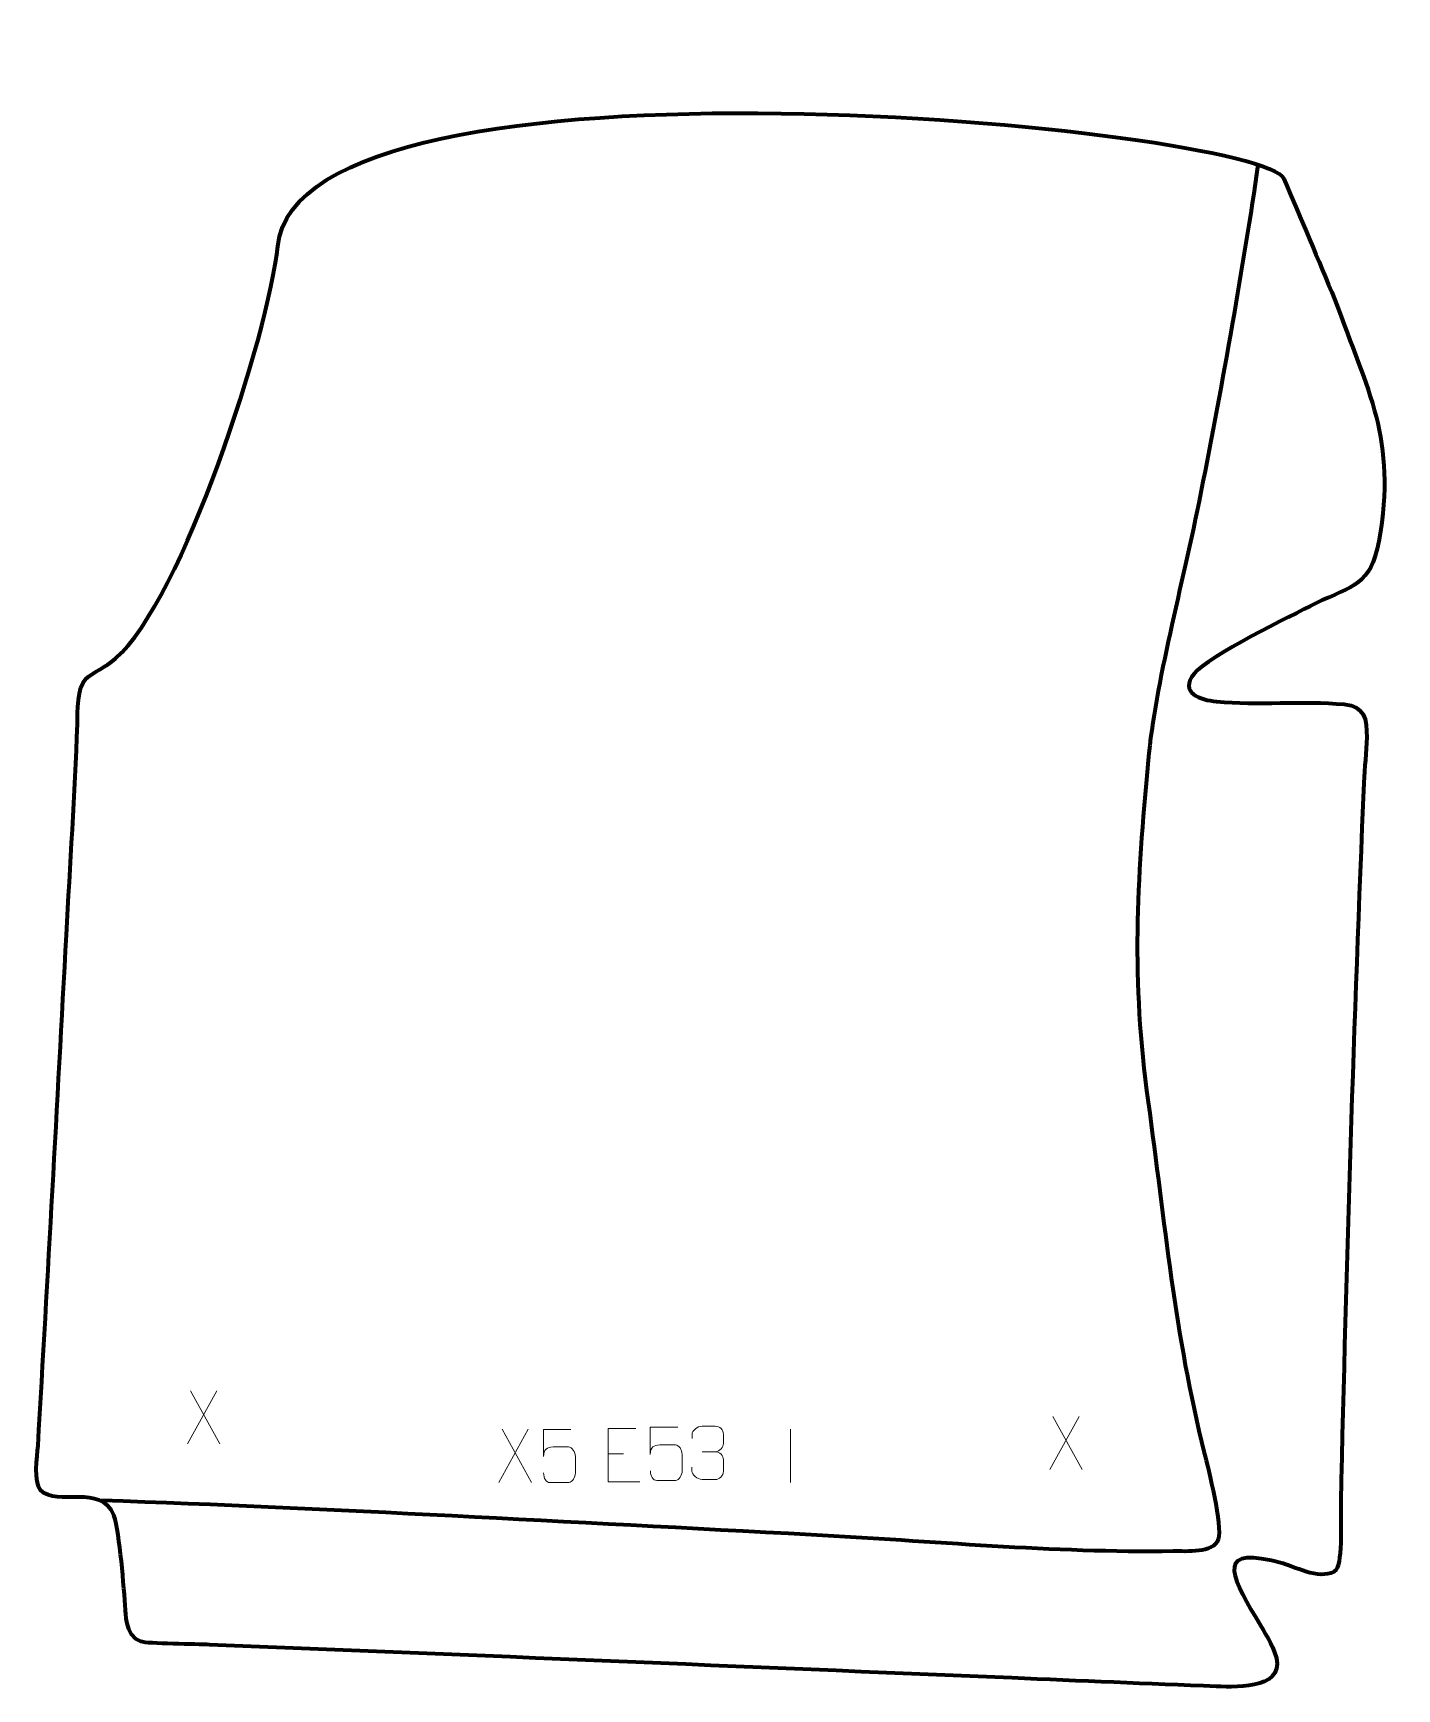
# Model space of a CAD drawing. Header units: millimetres. Extents: x 963 to 1602, y 0 to 775.
import ezdxf

# ---------------------------------------------------------------- set-up
doc = ezdxf.new("R2010")
doc.units = ezdxf.units.MM
doc.header["$MEASUREMENT"] = 0
doc.layers.add('layer 2', color=7, linetype='Continuous')
doc.layers.add('layer 3', color=7, linetype='Continuous')

msp = doc.modelspace()

# ---------------------------------------------------------------- linework, layer by layer
at = {"layer": 'layer 2', "color": 142, "lineweight": 158}
msp.add_open_spline([(1537.0824, 713.2317), (1530.14, 665.8296), (1520.7703, 612.7388), (1510.3351, 559.9003), (1510.3351, 559.9003), (1501.3322, 514.3144), (1489.0508, 471.3169), (1485.6218, 434.2044), (1485.6218, 434.2044), (1480.2979, 376.5849), (1477.5635, 332.1979), (1485.625, 274.2915), (1485.625, 274.2915), (1493.4049, 218.4083), (1498.0203, 165.1227), (1511.9135, 110.0374), (1511.9135, 110.0374), (1513.7708, 102.637), (1520.5456, 75.6089), (1518.4548, 69.563), (1518.4548, 69.563), (1516.1265, 62.8306), (1503.5013, 64.0364), (1497.4291, 63.9446), (1497.4291, 63.9446), (1440.8521, 63.0894), (1384.2101, 68.7242), (1327.7405, 71.6794), (1327.7405, 71.6794), (1214.6666, 77.4898), (1103.3042, 84.0345), (995.3365, 87.7236)], degree=3, knots=[0, 0, 0, 0, 0.11111111, 0.11111111, 0.11111111, 0.11111111, 0.22222222, 0.22222222, 0.22222222, 0.22222222, 0.33333333, 0.33333333, 0.33333333, 0.33333333, 0.44444444, 0.44444444, 0.44444444, 0.44444444, 0.55555556, 0.55555556, 0.55555556, 0.55555556, 0.66666667, 0.66666667, 0.66666667, 0.66666667, 0.77777778, 0.77777778, 0.77777778, 0.77777778, 1, 1, 1, 1], dxfattribs=at)
at = {"layer": 'layer 2', "color": 250, "lineweight": 9}
for points in [[(1049.31, 139.1492), (1049.31, 139.1492), (1035.5694, 114.2534), (1035.5694, 114.2534)], [(1037.024, 139.1492), (1037.024, 139.1492), (1050.7646, 114.1957), (1050.7646, 114.1957)], [(1453.3218, 127.1215), (1453.3218, 127.1215), (1439.5812, 102.2257), (1439.5812, 102.2257)], [(1441.0358, 127.1215), (1441.0358, 127.1215), (1454.7764, 102.168), (1454.7764, 102.168)], [(1195.2917, 121.0539), (1195.2917, 121.0539), (1181.5511, 96.1581), (1181.5511, 96.1581)], [(1183.0057, 121.0539), (1183.0057, 121.0539), (1196.7463, 96.1004), (1196.7463, 96.1004)], [(1318.0465, 121.1276), (1318.0465, 121.1276), (1318.0465, 96.1535), (1318.0465, 96.1535)], [(1232.7079, 109.5771), (1232.7079, 109.5771), (1239.876, 109.5771), (1239.876, 109.5771)], [(1276.6796, 110.5771), (1276.6796, 110.5771), (1282.876, 110.5771), (1282.876, 110.5771)]]:
    msp.add_open_spline(points, degree=3, dxfattribs=at)
for points, knots in [([(1215.2701, 121.0319), (1215.2701, 121.0319), (1202.4184, 121.0319), (1202.4184, 121.0319), (1202.4184, 121.0319), (1202.4187, 116.8013), (1202.4187, 112.5704), (1202.4184, 108.3392), (1202.4184, 108.3392), (1202.4181, 111.6493), (1204.0491, 112.7211), (1206.8611, 112.7816), (1206.8611, 112.7816), (1209.3007, 112.7819), (1211.7402, 112.7819), (1214.1794, 112.7816), (1214.1794, 112.7816), (1215.8292, 112.7884), (1217.3041, 110.4079), (1217.3326, 108.3392), (1217.3326, 108.3392), (1217.3323, 105.7519), (1217.3323, 103.1643), (1217.3326, 100.5766), (1217.3326, 100.5766), (1217.3788, 98.6172), (1215.8794, 96.1809), (1214.2535, 96.1224), (1214.2535, 96.1224), (1212.297, 96.1227), (1207.402, 96.1227), (1205.445, 96.1224), (1205.445, 96.1224), (1203.5995, 96.1136), (1202.4924, 98.0784), (1202.4716, 100.6295)], [0, 0, 0, 0, 0.1, 0.1, 0.1, 0.1, 0.2, 0.2, 0.2, 0.2, 0.3, 0.3, 0.3, 0.3, 0.4, 0.4, 0.4, 0.4, 0.5, 0.5, 0.5, 0.5, 0.6, 0.6, 0.6, 0.6, 0.7, 0.7, 0.7, 0.7, 0.8, 0.8, 0.8, 0.8, 1, 1, 1, 1]), ([(1245.5818, 121.4568), (1245.5818, 121.4568), (1232.7079, 121.4568), (1232.7079, 121.4568), (1232.7079, 121.4568), (1232.7079, 121.4568), (1232.7079, 96.5032), (1232.7079, 96.5032), (1232.7079, 96.5032), (1232.7079, 96.5032), (1247.5737, 96.5032), (1247.5737, 96.5032)], [0, 0, 0, 0, 0.25, 0.25, 0.25, 0.25, 0.5, 0.5, 0.5, 0.5, 1, 1, 1, 1]), ([(1265.2701, 122.0319), (1265.2701, 122.0319), (1252.4184, 122.0319), (1252.4184, 122.0319), (1252.4184, 122.0319), (1252.4187, 117.8013), (1252.4187, 113.5704), (1252.4184, 109.3392), (1252.4184, 109.3392), (1252.4181, 112.6493), (1254.0491, 113.7211), (1256.8611, 113.7816), (1256.8611, 113.7816), (1259.3007, 113.7819), (1261.7402, 113.7819), (1264.1794, 113.7816), (1264.1794, 113.7816), (1265.8292, 113.7884), (1267.3041, 111.4079), (1267.3326, 109.3392), (1267.3326, 109.3392), (1267.3323, 106.7519), (1267.3323, 104.1643), (1267.3326, 101.5766), (1267.3326, 101.5766), (1267.3788, 99.6172), (1265.8794, 97.1809), (1264.2535, 97.1224), (1264.2535, 97.1224), (1262.297, 97.1227), (1257.402, 97.1227), (1255.445, 97.1224), (1255.445, 97.1224), (1253.5995, 97.1136), (1252.4924, 99.0784), (1252.4716, 101.6295)], [0, 0, 0, 0, 0.1, 0.1, 0.1, 0.1, 0.2, 0.2, 0.2, 0.2, 0.3, 0.3, 0.3, 0.3, 0.4, 0.4, 0.4, 0.4, 0.5, 0.5, 0.5, 0.5, 0.6, 0.6, 0.6, 0.6, 0.7, 0.7, 0.7, 0.7, 0.8, 0.8, 0.8, 0.8, 1, 1, 1, 1]), ([(1271.9699, 116.8223), (1271.9699, 116.8223), (1271.9699, 118.6795), (1271.9699, 118.6795), (1271.9699, 118.6795), (1271.9556, 120.4214), (1274.6201, 122.5395), (1276.6792, 122.5168), (1276.6792, 122.5168), (1278.7433, 122.5168), (1280.8073, 122.5168), (1282.871, 122.5168), (1282.871, 122.5168), (1285.0655, 122.5256), (1286.6638, 120.6788), (1286.7082, 118.7667), (1286.7082, 118.7667), (1286.7078, 117.3316), (1286.7078, 115.8965), (1286.7082, 114.461), (1286.7082, 114.461), (1286.6596, 112.8075), (1285.057, 110.5775), (1282.8587, 110.5875), (1282.8587, 110.5875), (1285.0624, 110.5763), (1286.6704, 108.7731), (1286.7244, 106.7136), (1286.7244, 106.7136), (1286.724, 104.9289), (1286.724, 103.1442), (1286.7244, 101.3591), (1286.7244, 101.3591), (1286.7345, 99.2977), (1284.6796, 97.5346), (1282.8587, 97.5427), (1282.8587, 97.5427), (1280.7934, 97.543), (1278.7282, 97.543), (1276.6626, 97.5427), (1276.6626, 97.5427), (1274.494, 97.5542), (1271.963, 99.9544), (1271.9444, 101.4162), (1271.9444, 101.4162), (1271.9444, 101.4162), (1271.9444, 103.3248), (1271.9444, 103.3248)], [0, 0, 0, 0, 0.07692308, 0.07692308, 0.07692308, 0.07692308, 0.15384615, 0.15384615, 0.15384615, 0.15384615, 0.23076923, 0.23076923, 0.23076923, 0.23076923, 0.30769231, 0.30769231, 0.30769231, 0.30769231, 0.38461538, 0.38461538, 0.38461538, 0.38461538, 0.46153846, 0.46153846, 0.46153846, 0.46153846, 0.53846154, 0.53846154, 0.53846154, 0.53846154, 0.61538462, 0.61538462, 0.61538462, 0.61538462, 0.69230769, 0.69230769, 0.69230769, 0.69230769, 0.76923077, 0.76923077, 0.76923077, 0.76923077, 0.84615385, 0.84615385, 0.84615385, 0.84615385, 1, 1, 1, 1])]:
    msp.add_open_spline(points, degree=3, knots=knots, dxfattribs=at)
at = {"layer": 'layer 3', "color": 242, "lineweight": 158}
msp.add_open_spline([(1536.0216, 32.9139), (1523.7201, 53.93), (1517.3029, 66.6863), (1548.9407, 58.2505), (1548.9407, 58.2505), (1555.2167, 56.0617), (1567.9925, 49.8731), (1573.6945, 55.275), (1573.6945, 55.275), (1576.7693, 59.1757), (1575.8084, 80.9308), (1575.8709, 86.9273), (1575.8709, 86.9273), (1578.3296, 199.0385), (1581.923, 311.8116), (1586.6698, 423.8479), (1586.6698, 423.8479), (1586.9765, 430.6853), (1587.9299, 438.512), (1587.9934, 445.0373), (1587.9934, 445.0373), (1588.078, 453.7433), (1586.9893, 459.6723), (1577.5089, 460.5543), (1577.5089, 460.5543), (1557.7732, 462.3904), (1536.9847, 460.0234), (1517.5804, 461.8815), (1517.5804, 461.8815), (1510.3476, 462.574), (1499.8224, 465.893), (1507.1507, 474.9004), (1507.1507, 474.9004), (1513.8347, 483.1159), (1552.603, 502.116), (1563.9675, 507.7252), (1563.9675, 507.7252), (1581.891, 516.5184), (1589.7294, 515.9966), (1593.7055, 537.0123), (1593.7055, 537.0123), (1602.1506, 585.2574), (1588.5972, 606.6374), (1573.1201, 649.9671), (1573.1201, 649.9671), (1565.2108, 668.8711), (1557.2861, 687.7644), (1549.1971, 706.5924), (1549.1971, 706.5924), (1538.8409, 730.6972), (1088.546, 774.8646), (1077.9522, 675.1169), (1077.9522, 675.1169), (1073.625, 633.9505), (1033.3667, 509.1155), (1001.9062, 481.9369), (1001.9062, 481.9369), (997.3789, 478.0258), (991.5413, 475.6054), (988.2066, 472.6247), (988.2066, 472.6247), (983.782, 468.6697), (984.2876, 456.9478), (984.0825, 451.2275), (984.0825, 451.2275), (982.9123, 418.5835), (980.6872, 385.2743), (978.9316, 352.5865), (978.9316, 352.5865), (974.6477, 272.8245), (970.2801, 193.0677), (965.6242, 113.3264), (965.6242, 113.3264), (965.3214, 108.1593), (963.3204, 96.2393), (967.0049, 92.4416), (967.0049, 92.4416), (974.501, 84.7152), (995.0674, 95.6432), (1001.2005, 80.8153), (1001.2005, 80.8153), (1004.0038, 72.0918), (1005.8351, 46.8398), (1006.6236, 36.5685), (1006.6236, 36.5685), (1006.6147, 36.6381), (1006.3229, 24.1038), (1013.7114, 21.6658), (1013.7114, 21.6658), (1016.984, 20.5859), (1040.2164, 20.4253), (1045.9478, 20.1986), (1045.9478, 20.1986), (1171.2034, 15.2448), (1296.4662, 9.7916), (1421.7168, 4.6261), (1421.7168, 4.6261), (1453.6129, 3.3106), (1485.6027, 1.8087), (1517.4921, 0.6611), (1517.4921, 0.6611), (1528.6365, 0.26), (1551.7106, -0.4935), (1544.7138, 17.0397), (1544.7138, 17.0397), (1542.6741, 22.1509), (1538.8544, 28.1068), (1536.0216, 32.9139)], degree=3, knots=[0, 0, 0, 0, 0.03571429, 0.03571429, 0.03571429, 0.03571429, 0.07142857, 0.07142857, 0.07142857, 0.07142857, 0.10714286, 0.10714286, 0.10714286, 0.10714286, 0.14285714, 0.14285714, 0.14285714, 0.14285714, 0.17857143, 0.17857143, 0.17857143, 0.17857143, 0.21428571, 0.21428571, 0.21428571, 0.21428571, 0.25, 0.25, 0.25, 0.25, 0.28571429, 0.28571429, 0.28571429, 0.28571429, 0.32142857, 0.32142857, 0.32142857, 0.32142857, 0.35714286, 0.35714286, 0.35714286, 0.35714286, 0.39285714, 0.39285714, 0.39285714, 0.39285714, 0.42857143, 0.42857143, 0.42857143, 0.42857143, 0.46428571, 0.46428571, 0.46428571, 0.46428571, 0.5, 0.5, 0.5, 0.5, 0.53571429, 0.53571429, 0.53571429, 0.53571429, 0.57142857, 0.57142857, 0.57142857, 0.57142857, 0.60714286, 0.60714286, 0.60714286, 0.60714286, 0.64285714, 0.64285714, 0.64285714, 0.64285714, 0.67857143, 0.67857143, 0.67857143, 0.67857143, 0.71428571, 0.71428571, 0.71428571, 0.71428571, 0.75, 0.75, 0.75, 0.75, 0.78571429, 0.78571429, 0.78571429, 0.78571429, 0.82142857, 0.82142857, 0.82142857, 0.82142857, 0.85714286, 0.85714286, 0.85714286, 0.85714286, 0.89285714, 0.89285714, 0.89285714, 0.89285714, 0.92857143, 0.92857143, 0.92857143, 0.92857143, 1, 1, 1, 1], dxfattribs=at)

doc.saveas('drawing.dxf')
